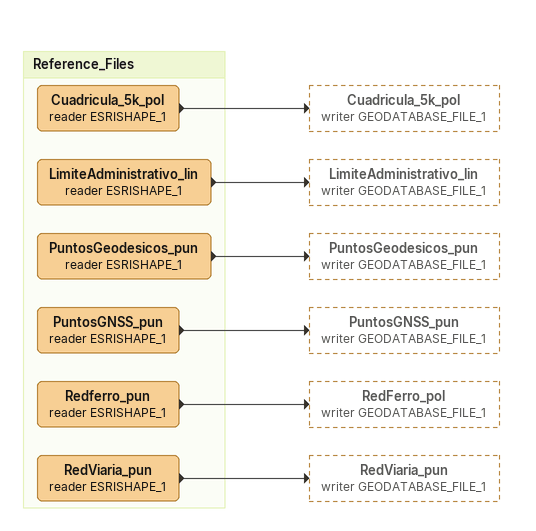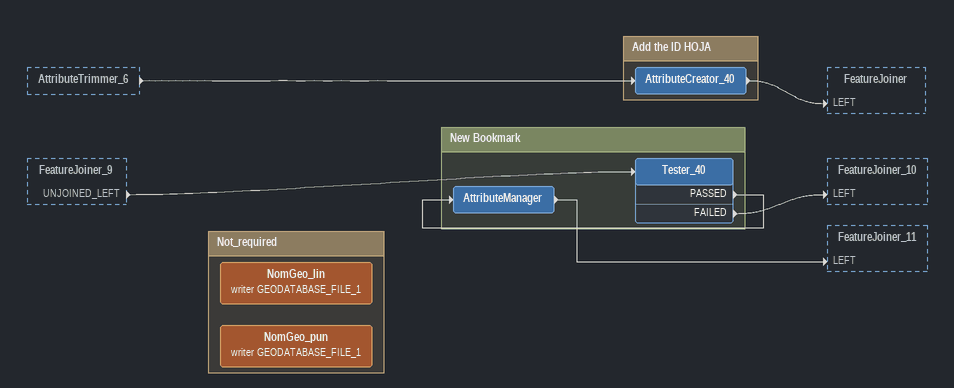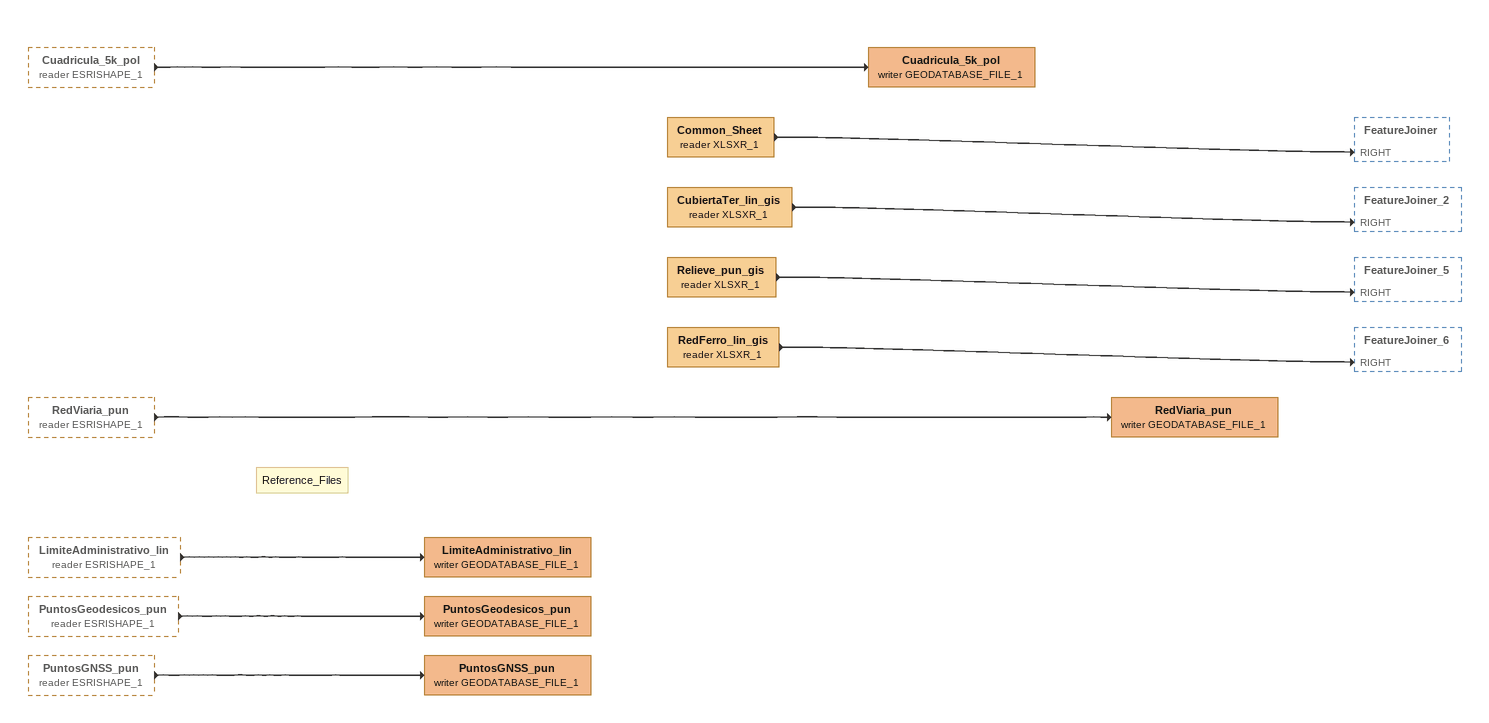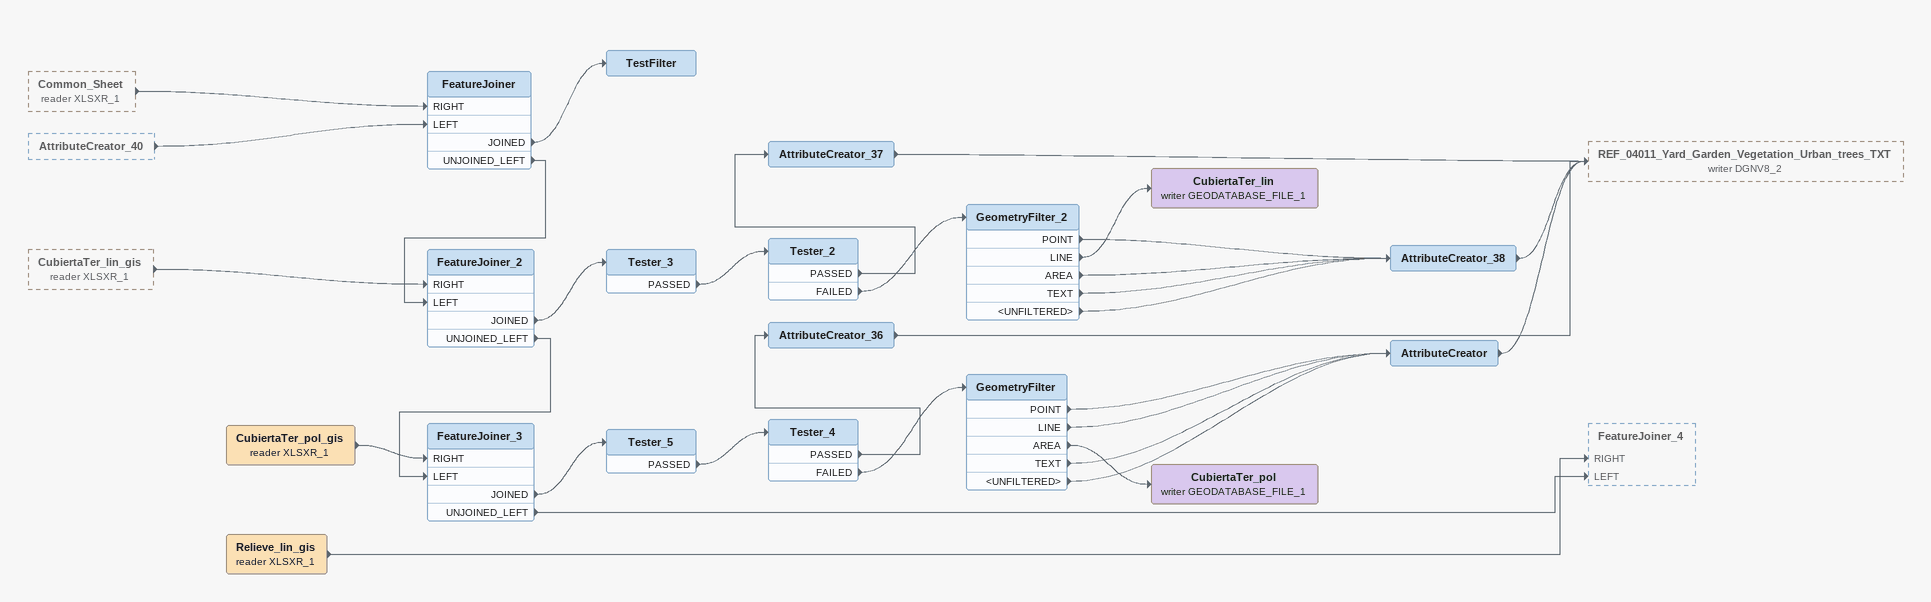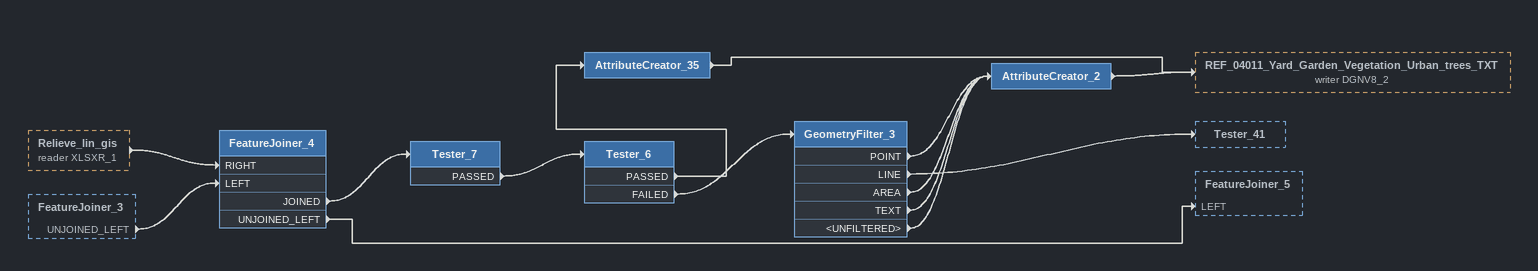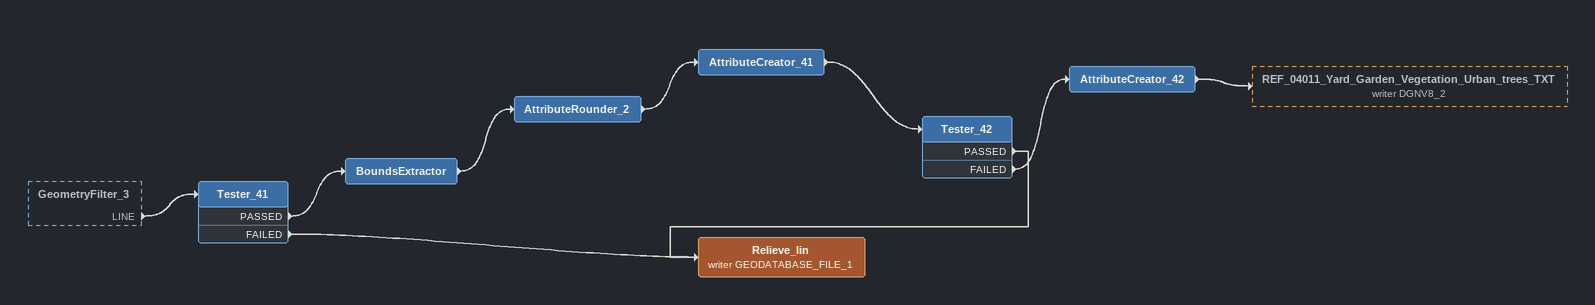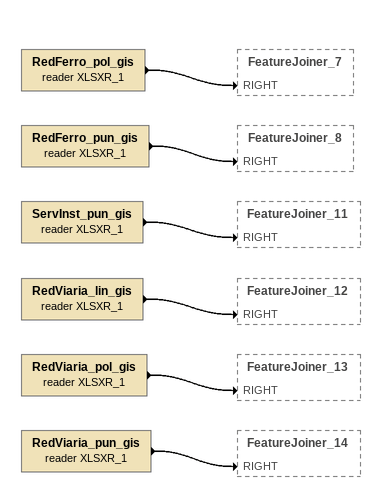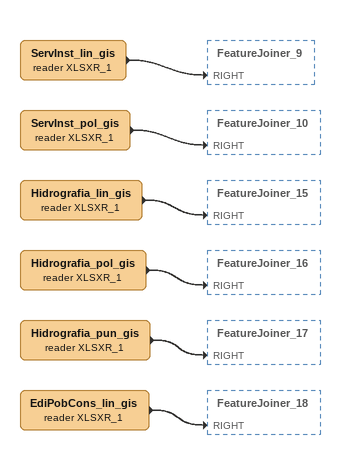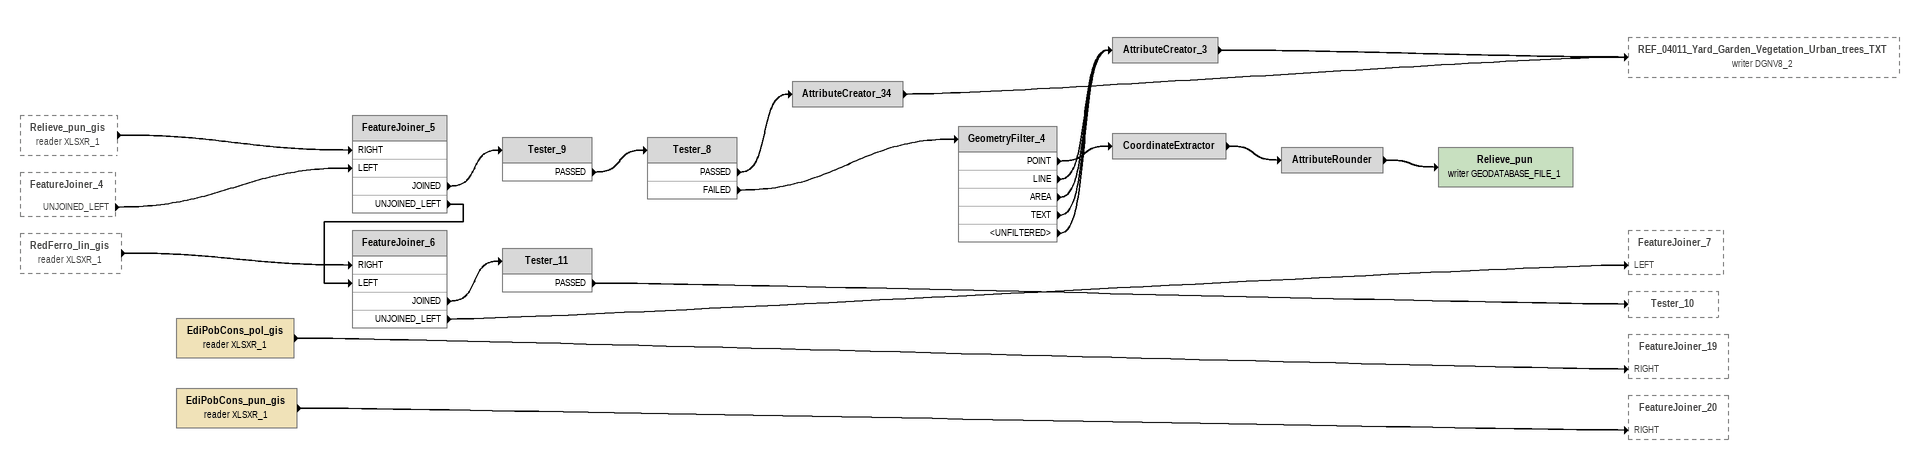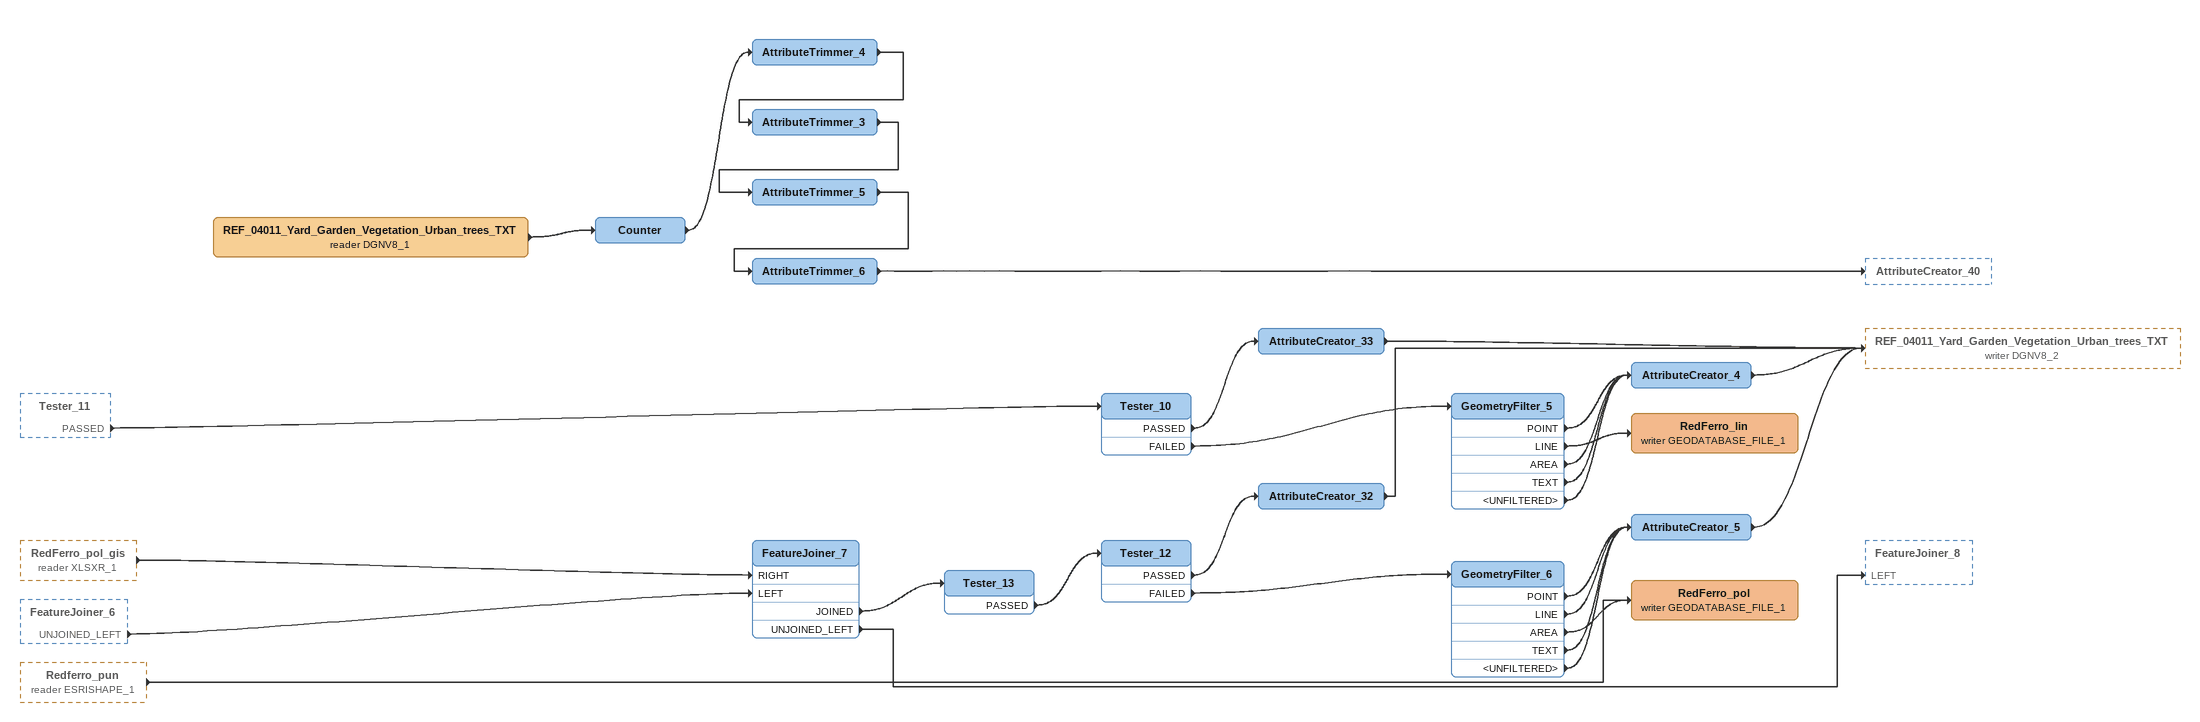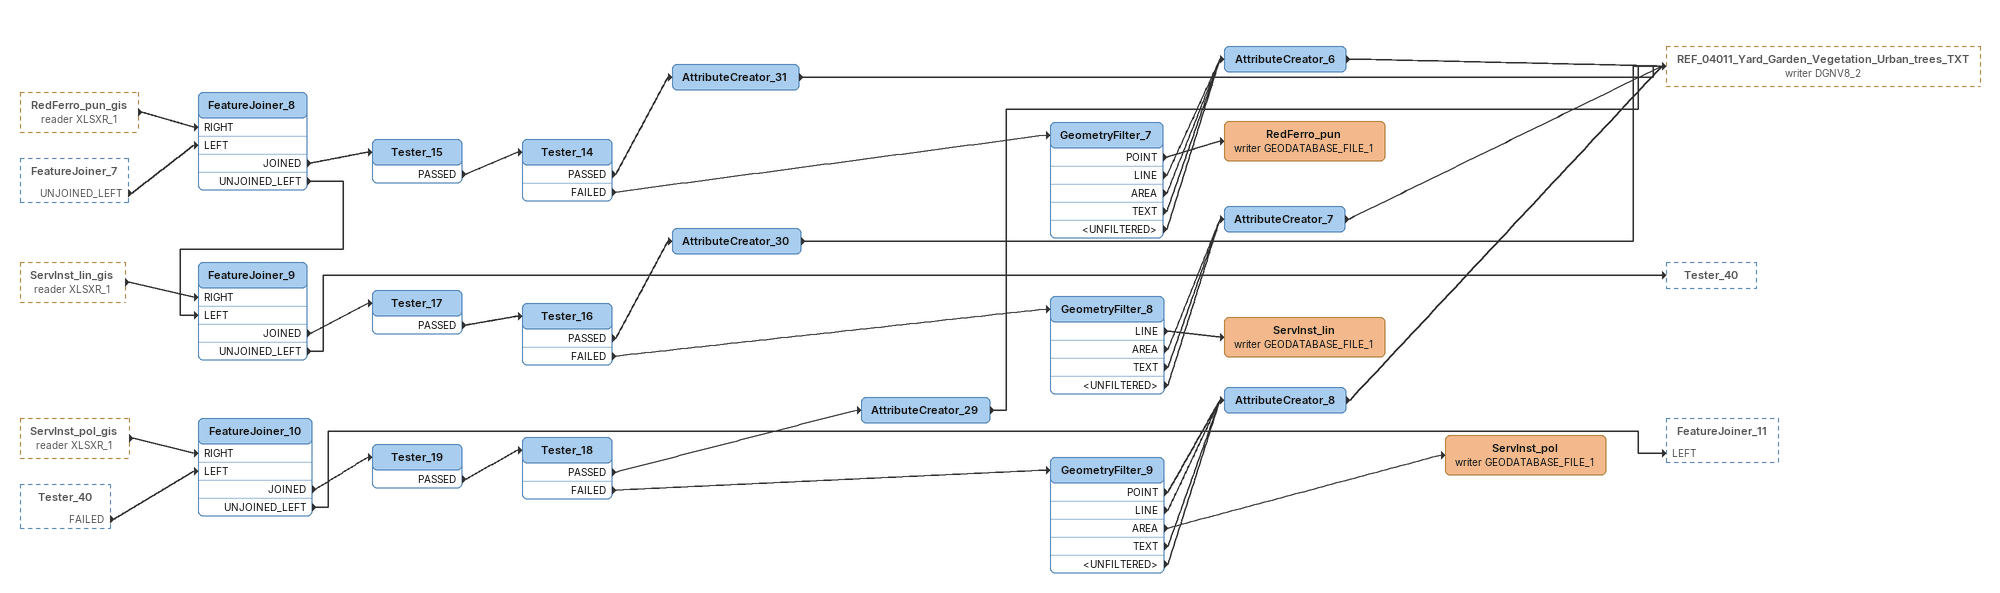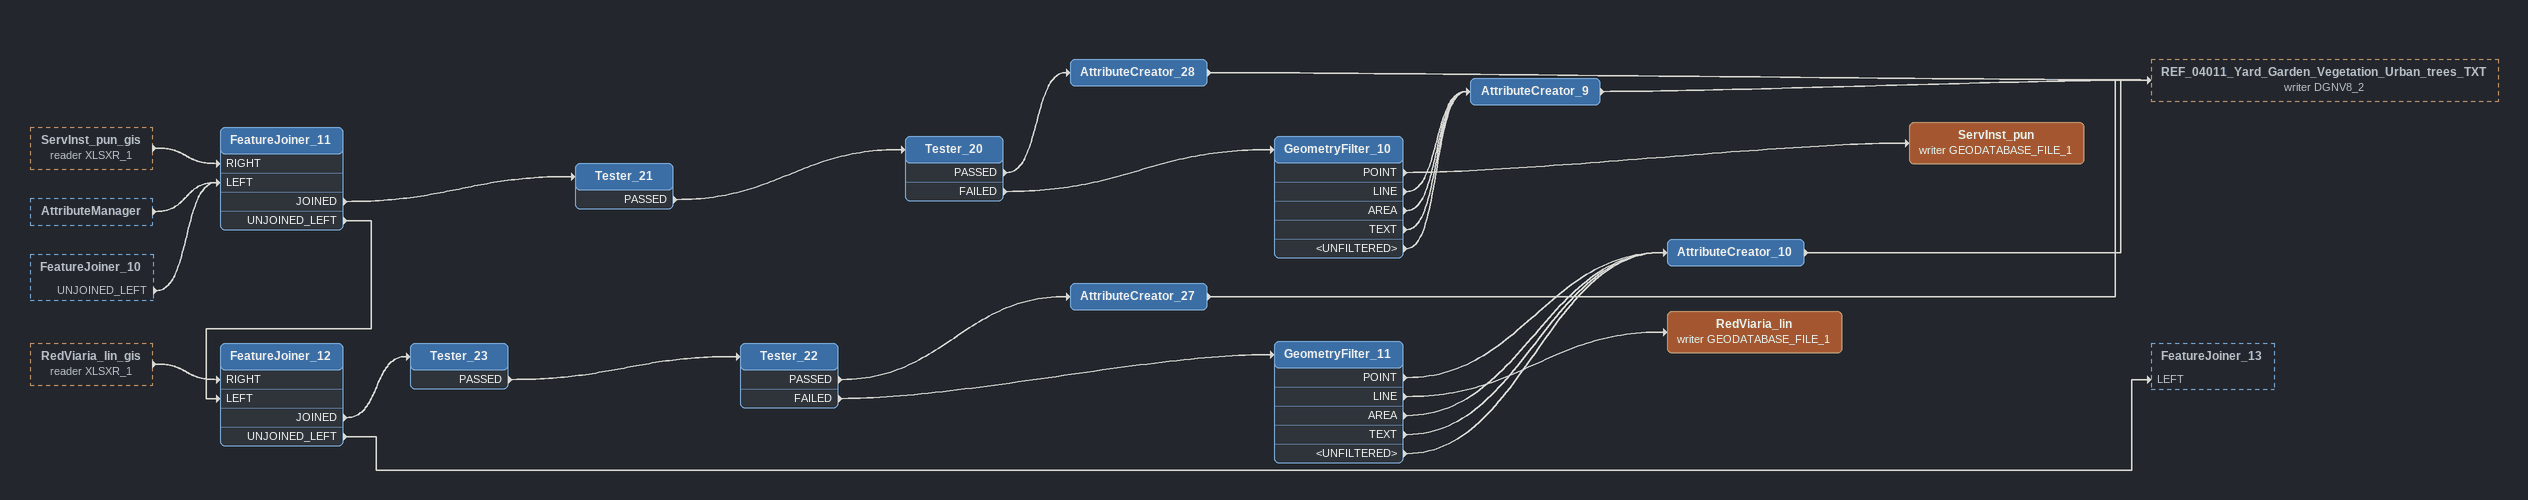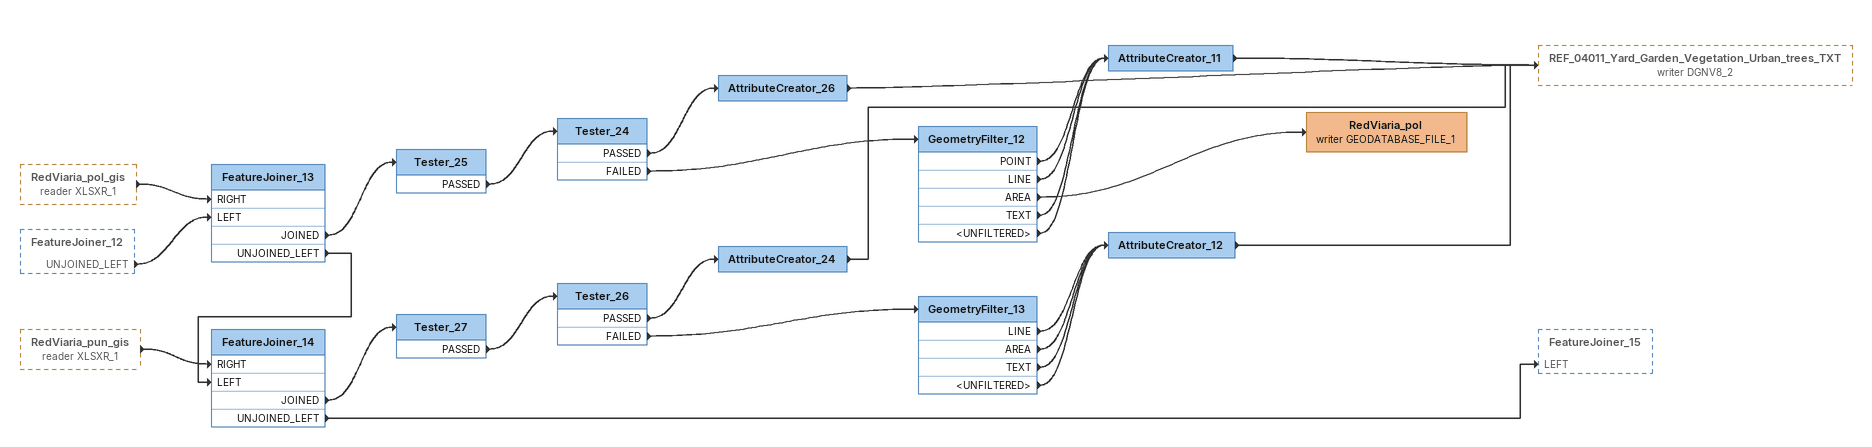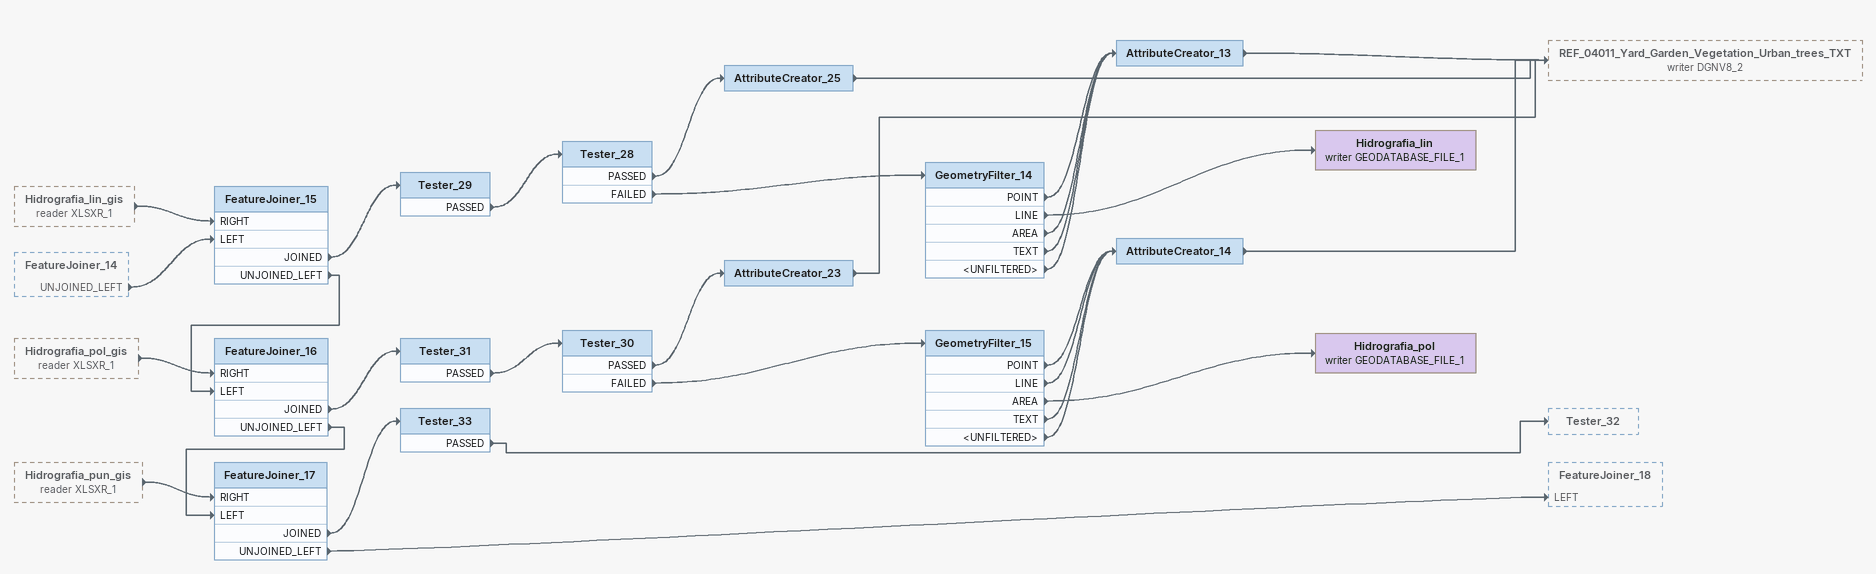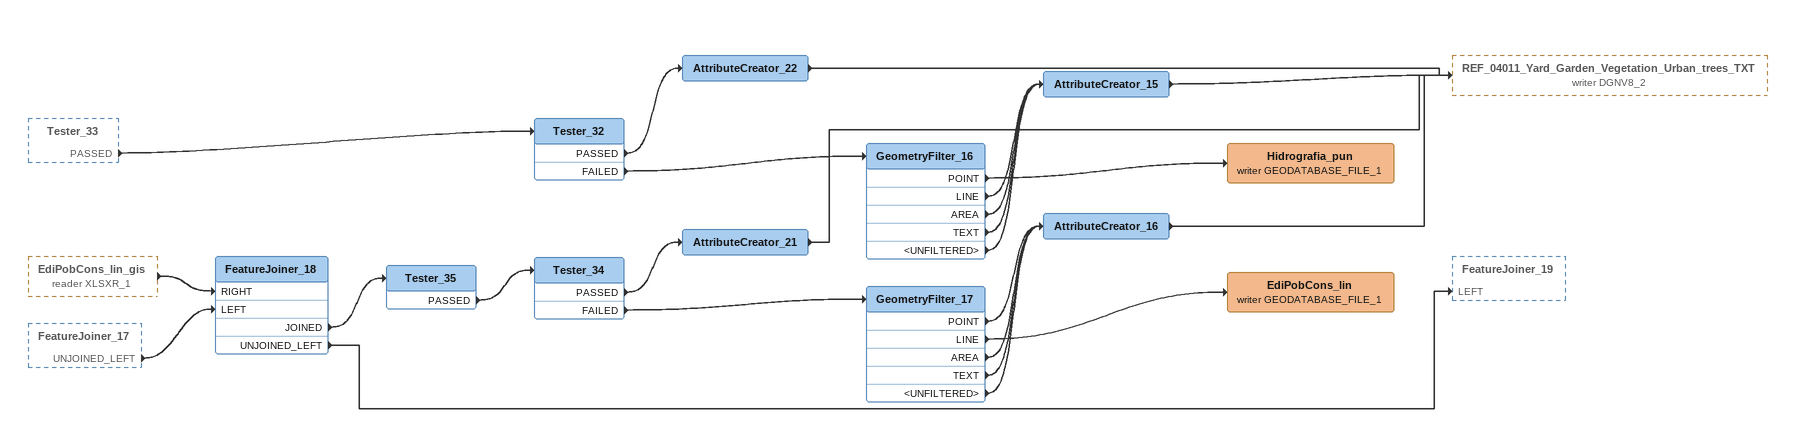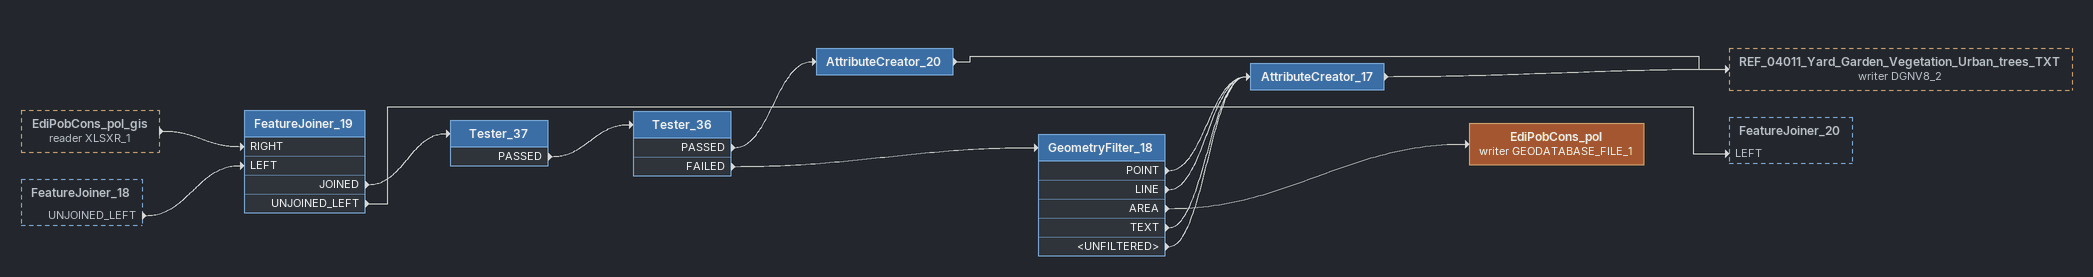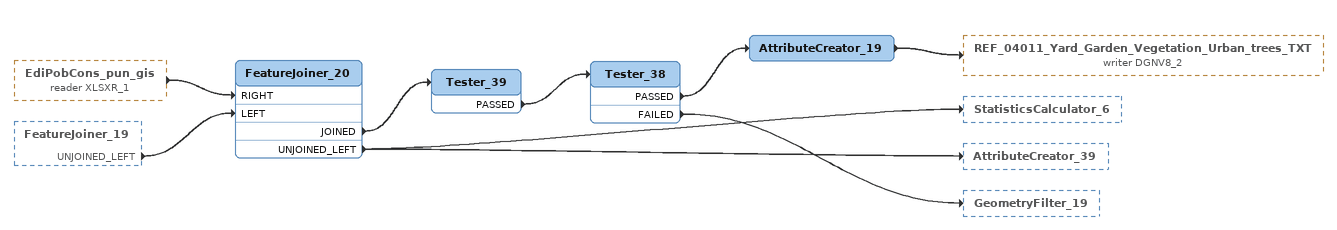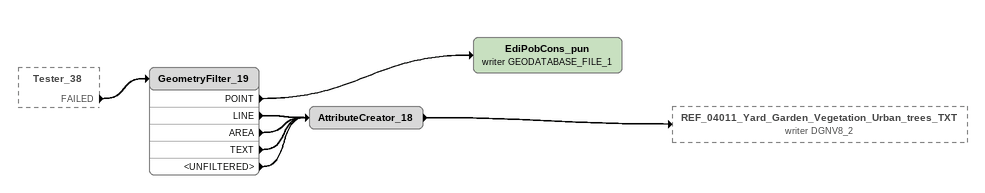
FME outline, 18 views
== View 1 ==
Bookmark: Reference_Files
LimiteAdministrativo_lin (reader ESRISHAPE_1)
    -> LimiteAdministrativo_lin (writer GEODATABASE_FILE_1)
PuntosGeodesicos_pun (reader ESRISHAPE_1)
    -> PuntosGeodesicos_pun (writer GEODATABASE_FILE_1)
RedViaria_pun (reader ESRISHAPE_1)
    -> RedViaria_pun (writer GEODATABASE_FILE_1)
Cuadricula_5k_pol (reader ESRISHAPE_1)
    -> Cuadricula_5k_pol (writer GEODATABASE_FILE_1)
PuntosGNSS_pun (reader ESRISHAPE_1)
    -> PuntosGNSS_pun (writer GEODATABASE_FILE_1)
Redferro_pun (reader ESRISHAPE_1)
    -> RedFerro_pol (writer GEODATABASE_FILE_1)

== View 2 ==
AttributeTrimmer_6 [outside]
    -> AttributeCreator_40
FeatureJoiner_9 [outside]
    UNJOINED_LEFT -> Tester_40

Bookmark: Not_required
NomGeo_lin (writer GEODATABASE_FILE_1)
NomGeo_pun (writer GEODATABASE_FILE_1)

Bookmark: Add the ID HOJA
AttributeCreator_40
    -> FeatureJoiner [LEFT]

Bookmark: New Bookmark
Tester_40
    PASSED -> AttributeManager
    FAILED -> FeatureJoiner_10 [LEFT]
AttributeManager
    -> FeatureJoiner_11 [LEFT]

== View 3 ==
Cuadricula_5k_pol (reader ESRISHAPE_1) [outside]
    -> Cuadricula_5k_pol (writer GEODATABASE_FILE_1)
RedViaria_pun (reader ESRISHAPE_1) [outside]
    -> RedViaria_pun (writer GEODATABASE_FILE_1)
LimiteAdministrativo_lin (reader ESRISHAPE_1) [outside]
    -> LimiteAdministrativo_lin (writer GEODATABASE_FILE_1)
PuntosGeodesicos_pun (reader ESRISHAPE_1) [outside]
    -> PuntosGeodesicos_pun (writer GEODATABASE_FILE_1)
PuntosGNSS_pun (reader ESRISHAPE_1) [outside]
    -> PuntosGNSS_pun (writer GEODATABASE_FILE_1)
Note: Reference_Files
LimiteAdministrativo_lin (writer GEODATABASE_FILE_1)
PuntosGeodesicos_pun (writer GEODATABASE_FILE_1)
RedViaria_pun (writer GEODATABASE_FILE_1)
Cuadricula_5k_pol (writer GEODATABASE_FILE_1)
PuntosGNSS_pun (writer GEODATABASE_FILE_1)
Relieve_pun_gis (reader XLSXR_1)
    -> FeatureJoiner_5 [RIGHT]
RedFerro_lin_gis (reader XLSXR_1)
    -> FeatureJoiner_6 [RIGHT]
Common_Sheet (reader XLSXR_1)
    -> FeatureJoiner [RIGHT]
CubiertaTer_lin_gis (reader XLSXR_1)
    -> FeatureJoiner_2 [RIGHT]

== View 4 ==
Common_Sheet (reader XLSXR_1) [outside]
    -> FeatureJoiner [RIGHT]
AttributeCreator_40 [outside]
    -> FeatureJoiner [LEFT]
CubiertaTer_lin_gis (reader XLSXR_1) [outside]
    -> FeatureJoiner_2 [RIGHT]
CubiertaTer_pol_gis (reader XLSXR_1)
    -> FeatureJoiner_3 [RIGHT]
Relieve_lin_gis (reader XLSXR_1)
    -> FeatureJoiner_4 [RIGHT]
FeatureJoiner
    JOINED -> TestFilter
    UNJOINED_LEFT -> FeatureJoiner_2 [LEFT]
TestFilter
FeatureJoiner_2
    JOINED -> Tester_3
    UNJOINED_LEFT -> FeatureJoiner_3 [LEFT]
Tester_3
    PASSED -> Tester_2
Tester_2
    PASSED -> AttributeCreator_37
    FAILED -> GeometryFilter_2
AttributeCreator_37
    -> REF_04011_Yard_Garden_Vegetation_Urban_trees_TXT (writer DGNV8_2)
GeometryFilter_2
    POINT -> AttributeCreator_38
    LINE -> CubiertaTer_lin (writer GEODATABASE_FILE_1)
    AREA -> AttributeCreator_38
    TEXT -> AttributeCreator_38
    <UNFILTERED> -> AttributeCreator_38
CubiertaTer_lin (writer GEODATABASE_FILE_1)
AttributeCreator_38
    -> REF_04011_Yard_Garden_Vegetation_Urban_trees_TXT (writer DGNV8_2)
FeatureJoiner_3
    JOINED -> Tester_5
    UNJOINED_LEFT -> FeatureJoiner_4 [LEFT]
Tester_5
    PASSED -> Tester_4
Tester_4
    PASSED -> AttributeCreator_36
    FAILED -> GeometryFilter
AttributeCreator_36
    -> REF_04011_Yard_Garden_Vegetation_Urban_trees_TXT (writer DGNV8_2)
GeometryFilter
    POINT -> AttributeCreator
    LINE -> AttributeCreator
    AREA -> CubiertaTer_pol (writer GEODATABASE_FILE_1)
    TEXT -> AttributeCreator
    <UNFILTERED> -> AttributeCreator
AttributeCreator
    -> REF_04011_Yard_Garden_Vegetation_Urban_trees_TXT (writer DGNV8_2)
CubiertaTer_pol (writer GEODATABASE_FILE_1)

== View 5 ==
Relieve_lin_gis (reader XLSXR_1) [outside]
    -> FeatureJoiner_4 [RIGHT]
FeatureJoiner_3 [outside]
    UNJOINED_LEFT -> FeatureJoiner_4 [LEFT]
FeatureJoiner_4
    JOINED -> Tester_7
    UNJOINED_LEFT -> FeatureJoiner_5 [LEFT]
Tester_7
    PASSED -> Tester_6
Tester_6
    PASSED -> AttributeCreator_35
    FAILED -> GeometryFilter_3
AttributeCreator_35
    -> REF_04011_Yard_Garden_Vegetation_Urban_trees_TXT (writer DGNV8_2)
GeometryFilter_3
    POINT -> AttributeCreator_2
    LINE -> Tester_41
    AREA -> AttributeCreator_2
    TEXT -> AttributeCreator_2
    <UNFILTERED> -> AttributeCreator_2
AttributeCreator_2
    -> REF_04011_Yard_Garden_Vegetation_Urban_trees_TXT (writer DGNV8_2)

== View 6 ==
GeometryFilter_3 [outside]
    LINE -> Tester_41
Tester_41
    PASSED -> BoundsExtractor
    FAILED -> Relieve_lin (writer GEODATABASE_FILE_1)
BoundsExtractor
    -> AttributeRounder_2
AttributeRounder_2
    -> AttributeCreator_41
AttributeCreator_41
    -> Tester_42
Tester_42
    PASSED -> Relieve_lin (writer GEODATABASE_FILE_1)
    FAILED -> AttributeCreator_42
AttributeCreator_42
    -> REF_04011_Yard_Garden_Vegetation_Urban_trees_TXT (writer DGNV8_2)
Relieve_lin (writer GEODATABASE_FILE_1)

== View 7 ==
ServInst_pun_gis (reader XLSXR_1)
    -> FeatureJoiner_11 [RIGHT]
RedViaria_lin_gis (reader XLSXR_1)
    -> FeatureJoiner_12 [RIGHT]
RedViaria_pol_gis (reader XLSXR_1)
    -> FeatureJoiner_13 [RIGHT]
RedViaria_pun_gis (reader XLSXR_1)
    -> FeatureJoiner_14 [RIGHT]
RedFerro_pol_gis (reader XLSXR_1)
    -> FeatureJoiner_7 [RIGHT]
RedFerro_pun_gis (reader XLSXR_1)
    -> FeatureJoiner_8 [RIGHT]

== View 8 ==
ServInst_lin_gis (reader XLSXR_1)
    -> FeatureJoiner_9 [RIGHT]
ServInst_pol_gis (reader XLSXR_1)
    -> FeatureJoiner_10 [RIGHT]
Hidrografia_lin_gis (reader XLSXR_1)
    -> FeatureJoiner_15 [RIGHT]
Hidrografia_pol_gis (reader XLSXR_1)
    -> FeatureJoiner_16 [RIGHT]
Hidrografia_pun_gis (reader XLSXR_1)
    -> FeatureJoiner_17 [RIGHT]
EdiPobCons_lin_gis (reader XLSXR_1)
    -> FeatureJoiner_18 [RIGHT]

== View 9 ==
Relieve_pun_gis (reader XLSXR_1) [outside]
    -> FeatureJoiner_5 [RIGHT]
FeatureJoiner_4 [outside]
    UNJOINED_LEFT -> FeatureJoiner_5 [LEFT]
RedFerro_lin_gis (reader XLSXR_1) [outside]
    -> FeatureJoiner_6 [RIGHT]
EdiPobCons_pol_gis (reader XLSXR_1)
    -> FeatureJoiner_19 [RIGHT]
EdiPobCons_pun_gis (reader XLSXR_1)
    -> FeatureJoiner_20 [RIGHT]
FeatureJoiner_5
    JOINED -> Tester_9
    UNJOINED_LEFT -> FeatureJoiner_6 [LEFT]
Tester_9
    PASSED -> Tester_8
Tester_8
    PASSED -> AttributeCreator_34
    FAILED -> GeometryFilter_4
AttributeCreator_34
    -> REF_04011_Yard_Garden_Vegetation_Urban_trees_TXT (writer DGNV8_2)
GeometryFilter_4
    POINT -> CoordinateExtractor
    LINE -> AttributeCreator_3
    AREA -> AttributeCreator_3
    TEXT -> AttributeCreator_3
    <UNFILTERED> -> AttributeCreator_3
AttributeCreator_3
    -> REF_04011_Yard_Garden_Vegetation_Urban_trees_TXT (writer DGNV8_2)
CoordinateExtractor
    -> AttributeRounder
AttributeRounder
    -> Relieve_pun (writer GEODATABASE_FILE_1)
Relieve_pun (writer GEODATABASE_FILE_1)
FeatureJoiner_6
    JOINED -> Tester_11
    UNJOINED_LEFT -> FeatureJoiner_7 [LEFT]
Tester_11
    PASSED -> Tester_10

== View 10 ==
Tester_11 [outside]
    PASSED -> Tester_10
RedFerro_pol_gis (reader XLSXR_1) [outside]
    -> FeatureJoiner_7 [RIGHT]
FeatureJoiner_6 [outside]
    UNJOINED_LEFT -> FeatureJoiner_7 [LEFT]
Redferro_pun (reader ESRISHAPE_1) [outside]
    -> RedFerro_pol (writer GEODATABASE_FILE_1)
REF_04011_Yard_Garden_Vegetation_Urban_trees_TXT (reader DGNV8_1)
    -> Counter
Counter
    -> AttributeTrimmer_4
AttributeTrimmer_4
    -> AttributeTrimmer_3
AttributeTrimmer_3
    -> AttributeTrimmer_5
AttributeTrimmer_5
    -> AttributeTrimmer_6
AttributeTrimmer_6
    -> AttributeCreator_40
Tester_10
    PASSED -> AttributeCreator_33
    FAILED -> GeometryFilter_5
AttributeCreator_33
    -> REF_04011_Yard_Garden_Vegetation_Urban_trees_TXT (writer DGNV8_2)
GeometryFilter_5
    POINT -> AttributeCreator_4
    LINE -> RedFerro_lin (writer GEODATABASE_FILE_1)
    AREA -> AttributeCreator_4
    TEXT -> AttributeCreator_4
    <UNFILTERED> -> AttributeCreator_4
AttributeCreator_4
    -> REF_04011_Yard_Garden_Vegetation_Urban_trees_TXT (writer DGNV8_2)
RedFerro_lin (writer GEODATABASE_FILE_1)
FeatureJoiner_7
    JOINED -> Tester_13
    UNJOINED_LEFT -> FeatureJoiner_8 [LEFT]
Tester_13
    PASSED -> Tester_12
Tester_12
    PASSED -> AttributeCreator_32
    FAILED -> GeometryFilter_6
AttributeCreator_32
    -> REF_04011_Yard_Garden_Vegetation_Urban_trees_TXT (writer DGNV8_2)
GeometryFilter_6
    POINT -> AttributeCreator_5
    LINE -> AttributeCreator_5
    AREA -> RedFerro_pol (writer GEODATABASE_FILE_1)
    TEXT -> AttributeCreator_5
    <UNFILTERED> -> AttributeCreator_5
AttributeCreator_5
    -> REF_04011_Yard_Garden_Vegetation_Urban_trees_TXT (writer DGNV8_2)
RedFerro_pol (writer GEODATABASE_FILE_1)

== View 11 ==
RedFerro_pun_gis (reader XLSXR_1) [outside]
    -> FeatureJoiner_8 [RIGHT]
FeatureJoiner_7 [outside]
    UNJOINED_LEFT -> FeatureJoiner_8 [LEFT]
ServInst_lin_gis (reader XLSXR_1) [outside]
    -> FeatureJoiner_9 [RIGHT]
ServInst_pol_gis (reader XLSXR_1) [outside]
    -> FeatureJoiner_10 [RIGHT]
Tester_40 [outside]
    FAILED -> FeatureJoiner_10 [LEFT]
FeatureJoiner_8
    JOINED -> Tester_15
    UNJOINED_LEFT -> FeatureJoiner_9 [LEFT]
Tester_15
    PASSED -> Tester_14
Tester_14
    PASSED -> AttributeCreator_31
    FAILED -> GeometryFilter_7
AttributeCreator_31
    -> REF_04011_Yard_Garden_Vegetation_Urban_trees_TXT (writer DGNV8_2)
GeometryFilter_7
    POINT -> RedFerro_pun (writer GEODATABASE_FILE_1)
    LINE -> AttributeCreator_6
    AREA -> AttributeCreator_6
    TEXT -> AttributeCreator_6
    <UNFILTERED> -> AttributeCreator_6
AttributeCreator_6
    -> REF_04011_Yard_Garden_Vegetation_Urban_trees_TXT (writer DGNV8_2)
RedFerro_pun (writer GEODATABASE_FILE_1)
FeatureJoiner_9
    JOINED -> Tester_17
    UNJOINED_LEFT -> Tester_40
Tester_17
    PASSED -> Tester_16
Tester_16
    PASSED -> AttributeCreator_30
    FAILED -> GeometryFilter_8
AttributeCreator_30
    -> REF_04011_Yard_Garden_Vegetation_Urban_trees_TXT (writer DGNV8_2)
GeometryFilter_8
    LINE -> ServInst_lin (writer GEODATABASE_FILE_1)
    AREA -> AttributeCreator_7
    TEXT -> AttributeCreator_7
    <UNFILTERED> -> AttributeCreator_7
AttributeCreator_7
    -> REF_04011_Yard_Garden_Vegetation_Urban_trees_TXT (writer DGNV8_2)
ServInst_lin (writer GEODATABASE_FILE_1)
FeatureJoiner_10
    JOINED -> Tester_19
    UNJOINED_LEFT -> FeatureJoiner_11 [LEFT]
Tester_19
    PASSED -> Tester_18
Tester_18
    PASSED -> AttributeCreator_29
    FAILED -> GeometryFilter_9
AttributeCreator_29
    -> REF_04011_Yard_Garden_Vegetation_Urban_trees_TXT (writer DGNV8_2)
GeometryFilter_9
    POINT -> AttributeCreator_8
    LINE -> AttributeCreator_8
    AREA -> ServInst_pol (writer GEODATABASE_FILE_1)
    TEXT -> AttributeCreator_8
    <UNFILTERED> -> AttributeCreator_8
AttributeCreator_8
    -> REF_04011_Yard_Garden_Vegetation_Urban_trees_TXT (writer DGNV8_2)
ServInst_pol (writer GEODATABASE_FILE_1)

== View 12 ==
ServInst_pun_gis (reader XLSXR_1) [outside]
    -> FeatureJoiner_11 [RIGHT]
AttributeManager [outside]
    -> FeatureJoiner_11 [LEFT]
FeatureJoiner_10 [outside]
    UNJOINED_LEFT -> FeatureJoiner_11 [LEFT]
RedViaria_lin_gis (reader XLSXR_1) [outside]
    -> FeatureJoiner_12 [RIGHT]
FeatureJoiner_11
    JOINED -> Tester_21
    UNJOINED_LEFT -> FeatureJoiner_12 [LEFT]
Tester_21
    PASSED -> Tester_20
Tester_20
    PASSED -> AttributeCreator_28
    FAILED -> GeometryFilter_10
AttributeCreator_28
    -> REF_04011_Yard_Garden_Vegetation_Urban_trees_TXT (writer DGNV8_2)
GeometryFilter_10
    POINT -> ServInst_pun (writer GEODATABASE_FILE_1)
    LINE -> AttributeCreator_9
    AREA -> AttributeCreator_9
    TEXT -> AttributeCreator_9
    <UNFILTERED> -> AttributeCreator_9
AttributeCreator_9
    -> REF_04011_Yard_Garden_Vegetation_Urban_trees_TXT (writer DGNV8_2)
ServInst_pun (writer GEODATABASE_FILE_1)
FeatureJoiner_12
    JOINED -> Tester_23
    UNJOINED_LEFT -> FeatureJoiner_13 [LEFT]
Tester_23
    PASSED -> Tester_22
Tester_22
    PASSED -> AttributeCreator_27
    FAILED -> GeometryFilter_11
AttributeCreator_27
    -> REF_04011_Yard_Garden_Vegetation_Urban_trees_TXT (writer DGNV8_2)
GeometryFilter_11
    POINT -> AttributeCreator_10
    LINE -> RedViaria_lin (writer GEODATABASE_FILE_1)
    AREA -> AttributeCreator_10
    TEXT -> AttributeCreator_10
    <UNFILTERED> -> AttributeCreator_10
AttributeCreator_10
    -> REF_04011_Yard_Garden_Vegetation_Urban_trees_TXT (writer DGNV8_2)
RedViaria_lin (writer GEODATABASE_FILE_1)

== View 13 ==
RedViaria_pol_gis (reader XLSXR_1) [outside]
    -> FeatureJoiner_13 [RIGHT]
FeatureJoiner_12 [outside]
    UNJOINED_LEFT -> FeatureJoiner_13 [LEFT]
RedViaria_pun_gis (reader XLSXR_1) [outside]
    -> FeatureJoiner_14 [RIGHT]
FeatureJoiner_13
    JOINED -> Tester_25
    UNJOINED_LEFT -> FeatureJoiner_14 [LEFT]
Tester_25
    PASSED -> Tester_24
Tester_24
    PASSED -> AttributeCreator_26
    FAILED -> GeometryFilter_12
AttributeCreator_26
    -> REF_04011_Yard_Garden_Vegetation_Urban_trees_TXT (writer DGNV8_2)
GeometryFilter_12
    POINT -> AttributeCreator_11
    LINE -> AttributeCreator_11
    AREA -> RedViaria_pol (writer GEODATABASE_FILE_1)
    TEXT -> AttributeCreator_11
    <UNFILTERED> -> AttributeCreator_11
AttributeCreator_11
    -> REF_04011_Yard_Garden_Vegetation_Urban_trees_TXT (writer DGNV8_2)
RedViaria_pol (writer GEODATABASE_FILE_1)
FeatureJoiner_14
    JOINED -> Tester_27
    UNJOINED_LEFT -> FeatureJoiner_15 [LEFT]
Tester_27
    PASSED -> Tester_26
Tester_26
    PASSED -> AttributeCreator_24
    FAILED -> GeometryFilter_13
AttributeCreator_24
    -> REF_04011_Yard_Garden_Vegetation_Urban_trees_TXT (writer DGNV8_2)
GeometryFilter_13
    LINE -> AttributeCreator_12
    AREA -> AttributeCreator_12
    TEXT -> AttributeCreator_12
    <UNFILTERED> -> AttributeCreator_12
AttributeCreator_12
    -> REF_04011_Yard_Garden_Vegetation_Urban_trees_TXT (writer DGNV8_2)

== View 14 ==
Hidrografia_lin_gis (reader XLSXR_1) [outside]
    -> FeatureJoiner_15 [RIGHT]
FeatureJoiner_14 [outside]
    UNJOINED_LEFT -> FeatureJoiner_15 [LEFT]
Hidrografia_pol_gis (reader XLSXR_1) [outside]
    -> FeatureJoiner_16 [RIGHT]
Hidrografia_pun_gis (reader XLSXR_1) [outside]
    -> FeatureJoiner_17 [RIGHT]
FeatureJoiner_15
    JOINED -> Tester_29
    UNJOINED_LEFT -> FeatureJoiner_16 [LEFT]
Tester_29
    PASSED -> Tester_28
Tester_28
    PASSED -> AttributeCreator_25
    FAILED -> GeometryFilter_14
AttributeCreator_25
    -> REF_04011_Yard_Garden_Vegetation_Urban_trees_TXT (writer DGNV8_2)
GeometryFilter_14
    POINT -> AttributeCreator_13
    LINE -> Hidrografia_lin (writer GEODATABASE_FILE_1)
    AREA -> AttributeCreator_13
    TEXT -> AttributeCreator_13
    <UNFILTERED> -> AttributeCreator_13
AttributeCreator_13
    -> REF_04011_Yard_Garden_Vegetation_Urban_trees_TXT (writer DGNV8_2)
Hidrografia_lin (writer GEODATABASE_FILE_1)
FeatureJoiner_16
    JOINED -> Tester_31
    UNJOINED_LEFT -> FeatureJoiner_17 [LEFT]
Tester_31
    PASSED -> Tester_30
Tester_30
    PASSED -> AttributeCreator_23
    FAILED -> GeometryFilter_15
AttributeCreator_23
    -> REF_04011_Yard_Garden_Vegetation_Urban_trees_TXT (writer DGNV8_2)
GeometryFilter_15
    POINT -> AttributeCreator_14
    LINE -> AttributeCreator_14
    AREA -> Hidrografia_pol (writer GEODATABASE_FILE_1)
    TEXT -> AttributeCreator_14
    <UNFILTERED> -> AttributeCreator_14
AttributeCreator_14
    -> REF_04011_Yard_Garden_Vegetation_Urban_trees_TXT (writer DGNV8_2)
Hidrografia_pol (writer GEODATABASE_FILE_1)
FeatureJoiner_17
    JOINED -> Tester_33
    UNJOINED_LEFT -> FeatureJoiner_18 [LEFT]
Tester_33
    PASSED -> Tester_32

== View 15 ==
Tester_33 [outside]
    PASSED -> Tester_32
EdiPobCons_lin_gis (reader XLSXR_1) [outside]
    -> FeatureJoiner_18 [RIGHT]
FeatureJoiner_17 [outside]
    UNJOINED_LEFT -> FeatureJoiner_18 [LEFT]
Tester_32
    PASSED -> AttributeCreator_22
    FAILED -> GeometryFilter_16
AttributeCreator_22
    -> REF_04011_Yard_Garden_Vegetation_Urban_trees_TXT (writer DGNV8_2)
GeometryFilter_16
    POINT -> Hidrografia_pun (writer GEODATABASE_FILE_1)
    LINE -> AttributeCreator_15
    AREA -> AttributeCreator_15
    TEXT -> AttributeCreator_15
    <UNFILTERED> -> AttributeCreator_15
AttributeCreator_15
    -> REF_04011_Yard_Garden_Vegetation_Urban_trees_TXT (writer DGNV8_2)
Hidrografia_pun (writer GEODATABASE_FILE_1)
FeatureJoiner_18
    JOINED -> Tester_35
    UNJOINED_LEFT -> FeatureJoiner_19 [LEFT]
Tester_35
    PASSED -> Tester_34
Tester_34
    PASSED -> AttributeCreator_21
    FAILED -> GeometryFilter_17
AttributeCreator_21
    -> REF_04011_Yard_Garden_Vegetation_Urban_trees_TXT (writer DGNV8_2)
GeometryFilter_17
    POINT -> AttributeCreator_16
    LINE -> EdiPobCons_lin (writer GEODATABASE_FILE_1)
    AREA -> AttributeCreator_16
    TEXT -> AttributeCreator_16
    <UNFILTERED> -> AttributeCreator_16
AttributeCreator_16
    -> REF_04011_Yard_Garden_Vegetation_Urban_trees_TXT (writer DGNV8_2)
EdiPobCons_lin (writer GEODATABASE_FILE_1)

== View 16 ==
EdiPobCons_pol_gis (reader XLSXR_1) [outside]
    -> FeatureJoiner_19 [RIGHT]
FeatureJoiner_18 [outside]
    UNJOINED_LEFT -> FeatureJoiner_19 [LEFT]
FeatureJoiner_19
    JOINED -> Tester_37
    UNJOINED_LEFT -> FeatureJoiner_20 [LEFT]
Tester_37
    PASSED -> Tester_36
Tester_36
    PASSED -> AttributeCreator_20
    FAILED -> GeometryFilter_18
AttributeCreator_20
    -> REF_04011_Yard_Garden_Vegetation_Urban_trees_TXT (writer DGNV8_2)
GeometryFilter_18
    POINT -> AttributeCreator_17
    LINE -> AttributeCreator_17
    AREA -> EdiPobCons_pol (writer GEODATABASE_FILE_1)
    TEXT -> AttributeCreator_17
    <UNFILTERED> -> AttributeCreator_17
AttributeCreator_17
    -> REF_04011_Yard_Garden_Vegetation_Urban_trees_TXT (writer DGNV8_2)
EdiPobCons_pol (writer GEODATABASE_FILE_1)

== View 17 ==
EdiPobCons_pun_gis (reader XLSXR_1) [outside]
    -> FeatureJoiner_20 [RIGHT]
FeatureJoiner_19 [outside]
    UNJOINED_LEFT -> FeatureJoiner_20 [LEFT]
FeatureJoiner_20
    JOINED -> Tester_39
    UNJOINED_LEFT -> StatisticsCalculator_6
    UNJOINED_LEFT -> AttributeCreator_39
Tester_39
    PASSED -> Tester_38
Tester_38
    PASSED -> AttributeCreator_19
    FAILED -> GeometryFilter_19
AttributeCreator_19
    -> REF_04011_Yard_Garden_Vegetation_Urban_trees_TXT (writer DGNV8_2)

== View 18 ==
Tester_38 [outside]
    FAILED -> GeometryFilter_19
GeometryFilter_19
    POINT -> EdiPobCons_pun (writer GEODATABASE_FILE_1)
    LINE -> AttributeCreator_18
    AREA -> AttributeCreator_18
    TEXT -> AttributeCreator_18
    <UNFILTERED> -> AttributeCreator_18
EdiPobCons_pun (writer GEODATABASE_FILE_1)
AttributeCreator_18
    -> REF_04011_Yard_Garden_Vegetation_Urban_trees_TXT (writer DGNV8_2)
